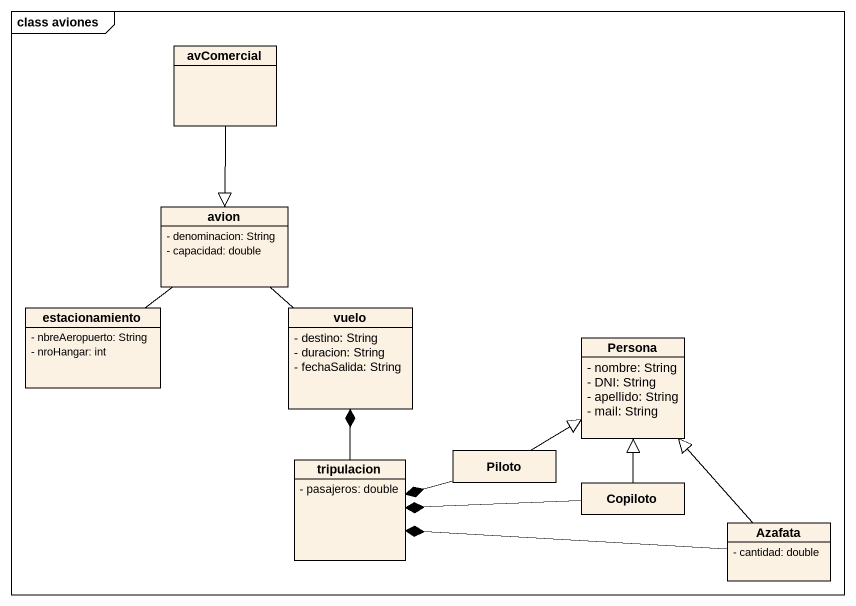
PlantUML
@startuml
mainframe class aviones
hide circle
hide empty members
skinparam classAttributeIconSize 0
class avComercial
class avion {
  - denominacion: String
  - capacidad: double
}
class estacionamiento {
  - nbreAeropuerto: String
  - nroHangar: int
}
class vuelo {
  - destino: String
  - duracion: String
  - fechaSalida: String
}
class Persona {
  - nombre: String
  - DNI: String
  - apellido: String
  - mail: String
}
class tripulacion {
  - pasajeros: double
}
class Piloto
class Copiloto
class Azafata {
  - cantidad: double
}
avComercial --|> avion
estacionamiento -up- avion
vuelo -up- avion
tripulacion -up-* vuelo
Piloto -up-|> Persona
Piloto -left-* tripulacion
Copiloto -up-|> Persona
Copiloto -left-* tripulacion
Azafata -up-|> Persona
Azafata -left-* tripulacion
@enduml
